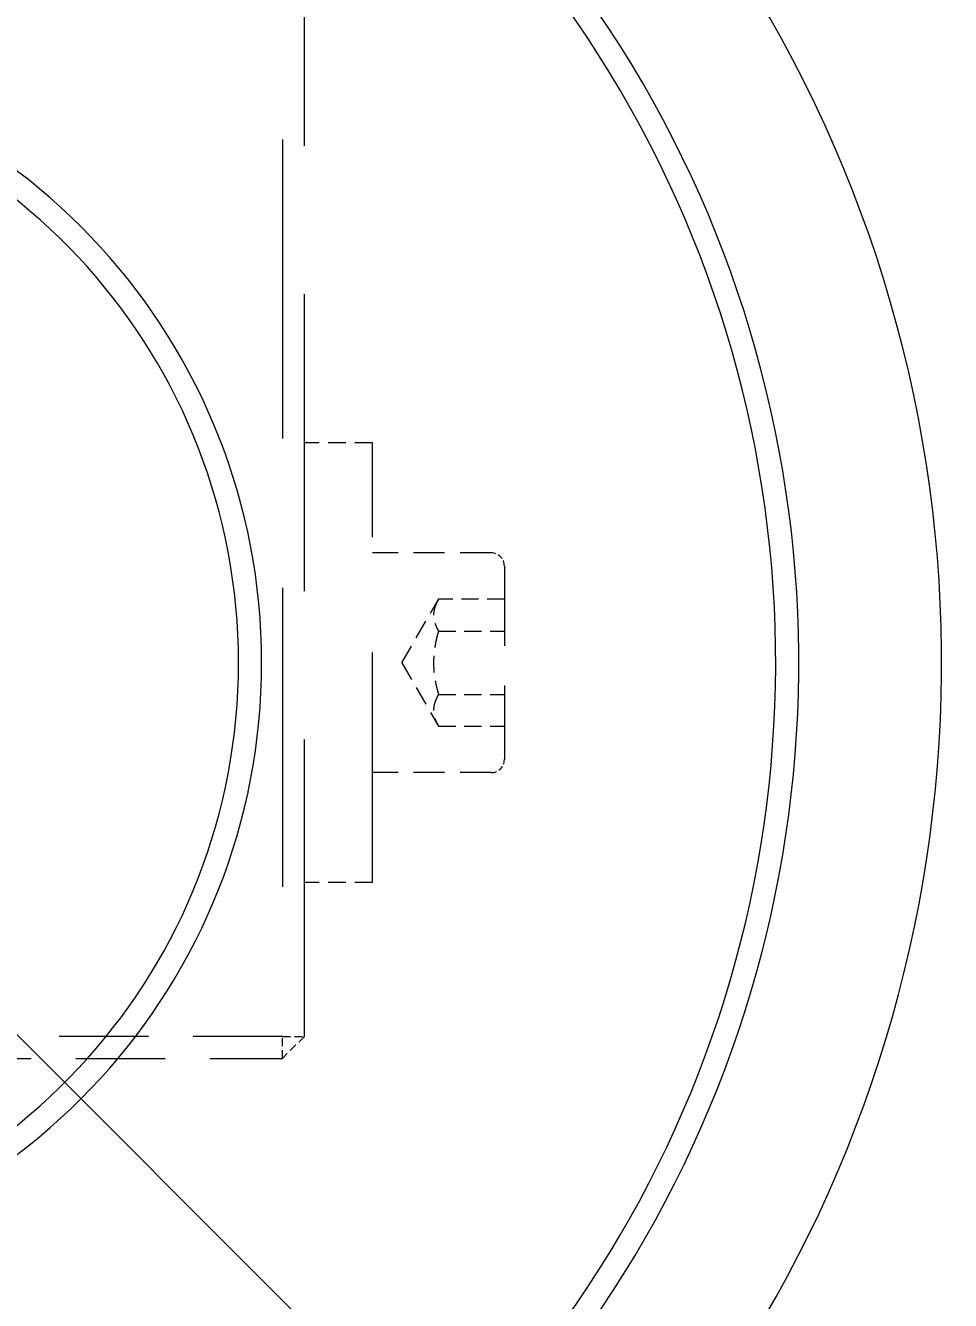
# Model space of a CAD drawing. Header units: millimetres. Extents: x 36 to 2484, y 36 to 1746.
# Drawn here: x 1536.1 to 1578.2, y 463.4 to 521.4 of the extents above; entities that cross this region are included whole.
import ezdxf

# ---------------------------------------------------------------- set-up
doc = ezdxf.new("R2010")
doc.units = ezdxf.units.MM
doc.header["$LTSCALE"] = 6
doc.linetypes.add('HIDDEN', pattern=[9.525, 6.35, -3.175])
doc.layers.add('가는실선_A4', color=7, linetype='Continuous', lineweight=5)
doc.layers.add('굵은실선_A3', color=7, linetype='Continuous', lineweight=18)
doc.layers.add('가는파선_A3', color=7, linetype='HIDDEN', lineweight=13, true_color=0x008000)
doc.styles.add('치수문자_A3(2.5)', font='')
doc.styles.get('치수문자_A3(2.5)').set_extended_font_data('GulimChe')
doc.dimstyles.new('치수_A3(2.5)', dxfattribs={"dimscale": 6, "dimtxt": 2.5, "dimasz": 2.5, "dimexe": 1.5, "dimexo": 1, "dimgap": 0.5, "dimtad": 1, "dimtoh": 1, "dimdec": 1, "dimrnd": 1e-08, "dimdsep": 46, "dimtxsty": '치수문자_A3(2.5)', "dimcen": 0.09, "dimdle": 10, "dimclrd": 8, "dimclre": 8, "dimclrt": 7, "dimadec": 1, "dimazin": 2, "dimtfac": 0.8, "dimtmove": 0, "dimatfit": 3, "dimfxl": 1, "dimtolj": 1, "dimtzin": 0, "dimlwd": -1, "dimlwe": -1, "dimarcsym": 0})

# ---------------------------------------------------------------- blocks, each defined once
blk = doc.blocks.new('*D22')
at = {"layer": 'Defpoints', "color": 0, "transparency": 16777216}
for p in [(1465.742, 545.474), (1571.785, 439.384)]:
    blk.add_point(p, dxfattribs=at)
at = {"layer": '가는실선_A4', "color": 8, "transparency": 16777216}
for p, q in [((1476.346, 534.865), (1561.18, 449.993)), ((1571.785, 439.384), (1630.69, 380.453)), ((1630.69, 380.453), (1674.093, 380.453))]:
    blk.add_line(p, q, dxfattribs=at)
for points in [[(1478.114, 536.632), (1474.578, 533.097), (1465.742, 545.474)], [(1562.948, 451.761), (1559.412, 448.226), (1571.785, 439.384)]]:
    blk.add_solid(points, dxfattribs=at)
at = {"layer": '가는실선_A4', "color": 7, "transparency": 16777216, "insert": (1653.892, 391.153), "char_height": 15, "attachment_point": 5, "style": '치수문자_A3(2.5)'}
blk.add_mtext('\\A1;∅150', dxfattribs=at)
blk = doc.blocks.new('*D23')
at = {"layer": 'Defpoints', "color": 0, "transparency": 16777216}
for p in [(1559.168, 617.429), (1623.78, 617.429), (1518.763, 417.429)]:
    blk.add_point(p, dxfattribs=at)
at = {"layer": '가는실선_A4', "color": 8, "transparency": 16777216}
for p, q in [((1565.168, 617.429), (1632.78, 617.429)), ((1623.78, 432.429), (1623.78, 602.429)), ((1524.763, 417.429), (1632.78, 417.429))]:
    blk.add_line(p, q, dxfattribs=at)
for points in [[(1621.28, 602.429), (1626.28, 602.429), (1623.78, 617.429)], [(1621.28, 432.429), (1626.28, 432.429), (1623.78, 417.429)]]:
    blk.add_solid(points, dxfattribs=at)
at = {"layer": '가는실선_A4', "color": 7, "transparency": 16777216, "insert": (1613.11, 517.429), "char_height": 15, "attachment_point": 5, "rotation": 90, "style": '치수문자_A3(2.5)'}
blk.add_mtext('\\A1;200', dxfattribs=at)

msp = doc.modelspace()

# ---------------------------------------------------------------- linework, layer by layer
at = {"layer": '가는파선_A3', "ltscale": 0.357045}
msp.add_line((1547.763, 536.644), (1547.763, 475.429), dxfattribs=at)
at = {"layer": '가는파선_A3', "ltscale": 0.35458}
msp.add_line((1548.763, 475.429), (1548.763, 536.222), dxfattribs=at)
at = {"layer": '가는파선_A3', "ltscale": 0.021256}
for p, q in [((1551.863, 502.429), (1548.763, 502.429)), ((1551.863, 482.429), (1548.763, 482.429))]:
    msp.add_line(p, q, dxfattribs=at)
at = {"layer": '가는파선_A3', "ltscale": 0.274855}
msp.add_line((1551.863, 482.429), (1551.863, 502.429), dxfattribs=at)
at = {"layer": '가는파선_A3', "ltscale": 0.0371}
for p, q in [((1557.263, 497.429), (1551.863, 497.429)), ((1557.263, 487.429), (1551.863, 487.429))]:
    msp.add_line(p, q, dxfattribs=at)
at = {"layer": '가는파선_A3', "ltscale": 0.095125}
msp.add_line((1557.863, 496.829), (1557.863, 488.029), dxfattribs=at)
at = {"layer": '가는파선_A3', "ltscale": 0.022863}
for q in [(1554.863, 495.316), (1554.863, 489.542)]:
    msp.add_line((1553.196, 492.429), q, dxfattribs=at)
at = {"layer": '가는파선_A3', "ltscale": 0.020567}
for p, q in [((1557.863, 495.316), (1554.863, 495.316)), ((1554.863, 493.872), (1557.863, 493.872)), ((1554.863, 490.986), (1557.863, 490.986)), ((1554.863, 489.542), (1557.863, 489.542))]:
    msp.add_line(p, q, dxfattribs=at)
at = {"layer": '가는파선_A3', "ltscale": 0.106678}
for p, q in [((1547.763, 475.429), (1532.263, 475.429)), ((1532.263, 474.429), (1547.763, 474.429))]:
    msp.add_line(p, q, dxfattribs=at)
at = {"layer": '가는파선_A3', "ltscale": 0.009642}
for p, q in [((1547.763, 474.429), (1547.763, 475.429)), ((1547.763, 475.429), (1548.763, 475.429)), ((1548.763, 475.429), (1547.763, 474.429))]:
    msp.add_line(p, q, dxfattribs=at)
at = {"layer": '가는파선_A3', "ltscale": 0.006393}
for centre, start, end in [((1557.263, 496.829), 0, 90), ((1557.263, 488.029), 270, 0)]:
    msp.add_arc(centre, 0.6, start, end, dxfattribs=at)
at = {"layer": '가는파선_A3', "ltscale": 0.020092}
for points in [[(1554.863, 495.316), (1554.446, 494.594), (1554.863, 493.872)], [(1554.863, 493.872), (1554.446, 492.429), (1554.863, 490.986)], [(1554.863, 490.986), (1554.446, 490.264), (1554.863, 489.542)]]:
    msp.add_rational_spline(points, [1, 1.15470053838, 1], degree=2, dxfattribs=at)
at = {"layer": '굵은실선_A3'}
for radius, start, end in [(75, 243.42933, 91.60081), (59, 252.67439, 92.0351), (52.5, 256.59706, 92.28719), (51.448, 257.25017, 92.334), (28.052, 275.12556, 84.87444), (27, 276.24675, 83.75325)]:
    msp.add_arc((1518.763, 492.429), radius, start, end, dxfattribs=at)

# ---------------------------------------------------------------- dimensions: what is measured, and where the dimension line sits
at = {"layer": '가는실선_A4', "color": 8, "true_color": 0x808080}
dim = msp.add_linear_dim(base=(1623.78, 617.429), p1=(1518.763, 417.429), p2=(1559.168, 617.429), angle=90, dimstyle='치수_A3(2.5)', override={"dimgap": 0.5, "dimtoh": 0, "dimdec": 1, "dimtol": 0, "dimlim": 0, "dimtp": 0, "dimtm": 0, "dimtdec": 2, "dimtofl": 0, "dimatfit": 1}, dxfattribs=at)
dim.commit()
dim.dimension.update_dxf_attribs({"geometry": '*D23', "text_midpoint": (1623.78, 517.429), "dimtype": 160})
dim = msp.add_diameter_dim_2p(p1=(1465.742, 545.474), p2=(1571.785, 439.384), dimstyle='치수_A3(2.5)', override={"dimgap": 0.5, "dimtih": 1, "dimdec": 1, "dimlfac": 1, "dimtol": 0, "dimlim": 0, "dimtp": 0, "dimtm": 0, "dimtdec": 2, "dimatfit": 2}, dxfattribs=at)
dim.commit()
dim.dimension.update_dxf_attribs({"geometry": '*D22', "text_midpoint": (1653.892, 380.453), "dimtype": 163})

doc.saveas('drawing.dxf')
